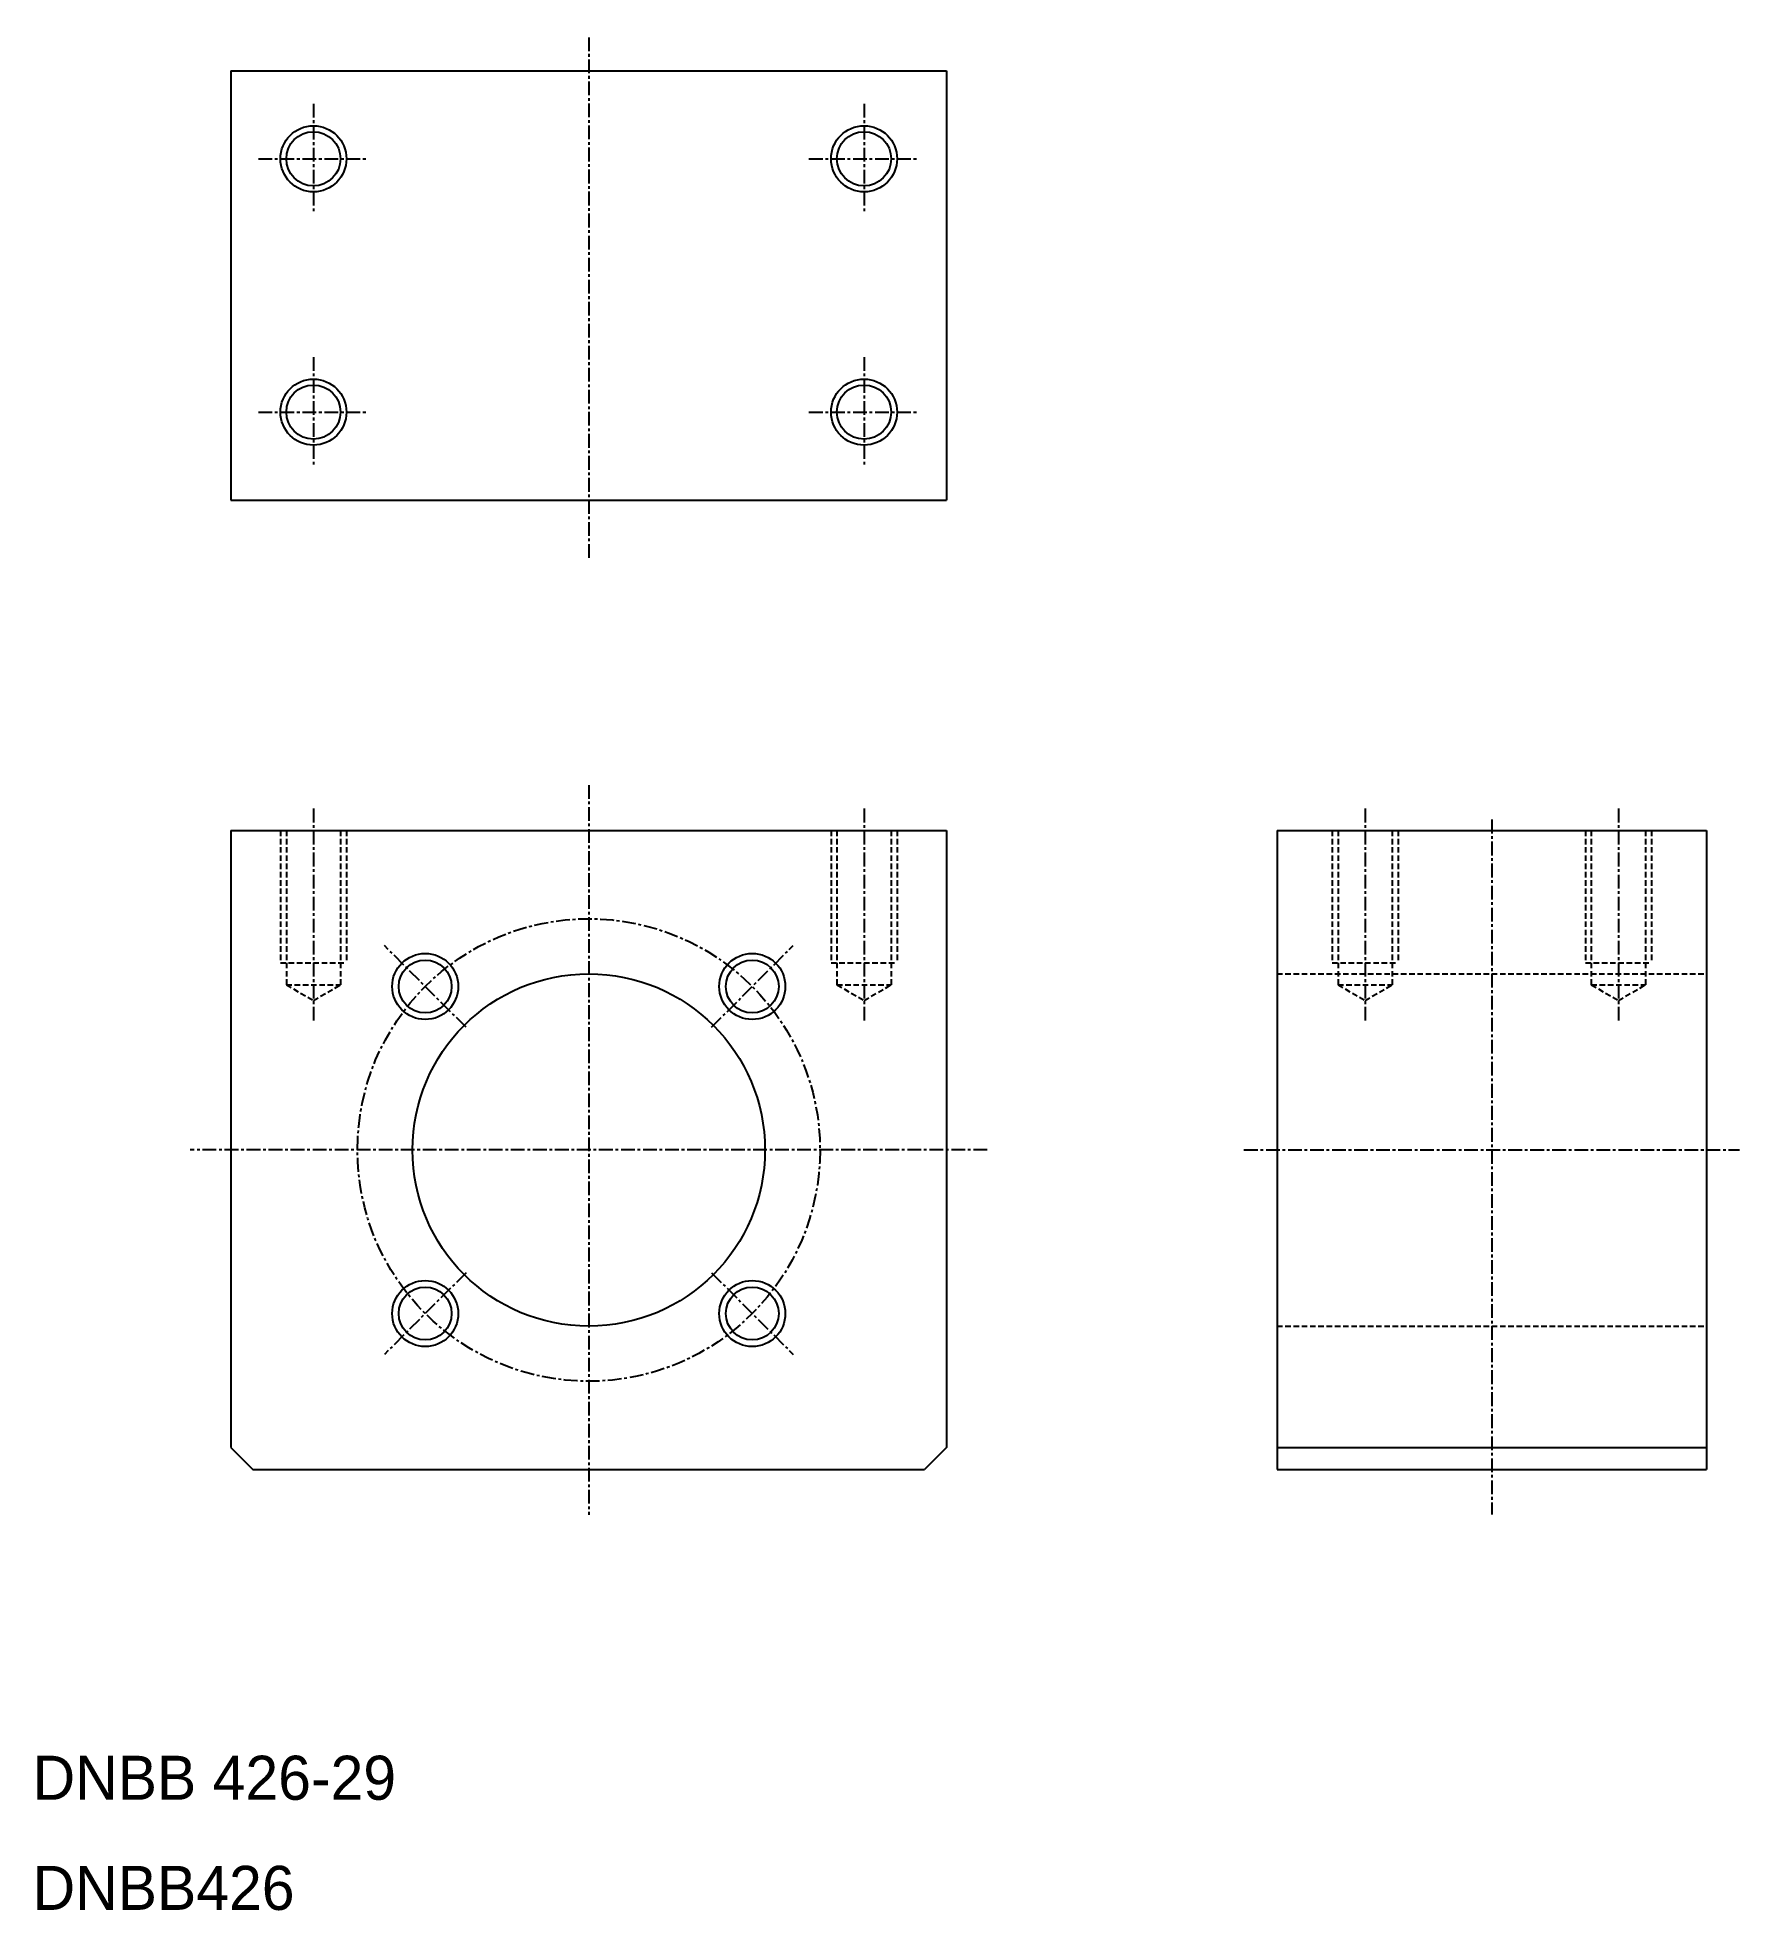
# Model space of a CAD drawing. Extents: x 10 to 165, y 10 to 180.
import ezdxf

# ---------------------------------------------------------------- set-up
doc = ezdxf.new("R2010")
doc.units = 0
doc.linetypes.add('CENTER', pattern=[2, 1.25, -0.25, 0.25, -0.25])
doc.linetypes.add('DASHED', pattern=[0.75, 0.5, -0.25])
doc.layers.get('0').update_dxf_attribs({"linetype": 'CONTINUOUS'})
doc.layers.add('CENTER', color=1, linetype='CENTER')

msp = doc.modelspace()

# ---------------------------------------------------------------- linework, layer by layer
at = {"color": 7, "linetype": 'CONTINUOUS'}
for p, q in [((28, 177), (93, 177)), ((28, 177), (28, 138)), ((93, 177), (93, 138)), ((28, 138), (93, 138)), ((28, 108), (28, 52)), ((28, 108), (93, 108)), ((44.25, 108), (44.25, 108)), ((60.5, 108), (60.5, 108)), ((93, 108), (93, 52)), ((123, 108), (123, 50)), ((123, 108), (162, 108)), ((162, 108), (162, 50)), ((28, 52), (30, 50)), ((93, 52), (91, 50)), ((123, 52), (162, 52)), ((30, 50), (91, 50)), ((123, 50), (162, 50))]:
    msp.add_line(p, q, dxfattribs=at)
at = {"color": 3, "linetype": 'DASHED'}
for p, q in [((32.5, 108), (32.5, 96)), ((33.04, 108), (33.04, 94)), ((37.96, 108), (37.96, 94)), ((38.5, 108), (38.5, 96)), ((82.5, 108), (82.5, 96)), ((83.04, 108), (83.04, 94)), ((87.96, 108), (87.96, 94)), ((88.5, 108), (88.5, 96)), ((128, 108), (128, 96)), ((128.54, 108), (128.54, 94)), ((133.46, 108), (133.46, 94)), ((134, 108), (134, 96)), ((151, 108), (151, 96)), ((151.54, 108), (151.54, 94)), ((156.46, 108), (156.46, 94)), ((157, 108), (157, 96)), ((32.5, 96), (38.5, 96)), ((82.5, 96), (88.5, 96)), ((128, 96), (134, 96)), ((151, 96), (157, 96)), ((33.04, 94), (37.96, 94)), ((33.04, 94), (35.5, 92.58)), ((35.5, 92.58), (37.96, 94)), ((83.04, 94), (85.5, 92.58)), ((83.04, 94), (87.96, 94)), ((85.5, 92.58), (87.96, 94)), ((123, 95), (162, 95)), ((128.54, 94), (133.46, 94)), ((128.54, 94), (131, 92.58)), ((131, 92.58), (133.46, 94)), ((151.54, 94), (154, 92.58)), ((151.54, 94), (156.46, 94)), ((154, 92.58), (156.46, 94)), ((123, 63), (162, 63))]:
    msp.add_line(p, q, dxfattribs=at)
at = {"color": 3, "linetype": 'CONTINUOUS'}
for centre in [(35.5, 169), (85.5, 169), (35.5, 146), (85.5, 146), (45.65, 93.85), (75.35, 93.85), (45.65, 64.15), (75.35, 64.15)]:
    msp.add_circle(centre, 3, dxfattribs=at)
at = {"color": 7, "linetype": 'CONTINUOUS'}
for centre, radius in [((35.5, 169), 2.46), ((85.5, 169), 2.46), ((35.5, 146), 2.46), ((85.5, 146), 2.46), ((45.65, 93.85), 2.4), ((75.35, 93.85), 2.4), ((60.5, 79), 16), ((45.65, 64.15), 2.4), ((75.35, 64.15), 2.4)]:
    msp.add_circle(centre, radius, dxfattribs=at)
at = {"layer": 'CENTER', "color": 1, "linetype": 'CENTER'}
for p, q in [((60.5, 180.02), (60.5, 132.74)), ((35.5, 174), (35.5, 164)), ((85.5, 174), (85.5, 164)), ((30.5, 169), (40.5, 169)), ((80.5, 169), (90.5, 169)), ((35.5, 151), (35.5, 141)), ((85.5, 151), (85.5, 141)), ((30.5, 146), (40.5, 146)), ((80.5, 146), (90.5, 146)), ((60.5, 112.14), (60.5, 45.86)), ((35.5, 110), (35.5, 90.58)), ((85.5, 110), (85.5, 90.58)), ((131, 110), (131, 90.58)), ((142.5, 109), (142.5, 45.9)), ((154, 110), (154, 90.58)), ((49.36, 90.14), (41.94, 97.56)), ((71.64, 90.14), (79.06, 97.56)), ((96.68, 79), (24.32, 79)), ((120, 79), (165, 79)), ((49.36, 67.86), (41.94, 60.44)), ((71.64, 67.86), (79.06, 60.44))]:
    msp.add_line(p, q, dxfattribs=at)
msp.add_circle((60.5, 79), 21, dxfattribs=at)

# ---------------------------------------------------------------- texts
at = {"color": 7, "linetype": 'CONTINUOUS'}
for s, p in [('DNBB 426-29', (10, 20)), ('DNBB426', (10, 10))]:
    msp.add_text(s, height=4, dxfattribs=at).set_placement(p)

doc.saveas('drawing.dxf')
